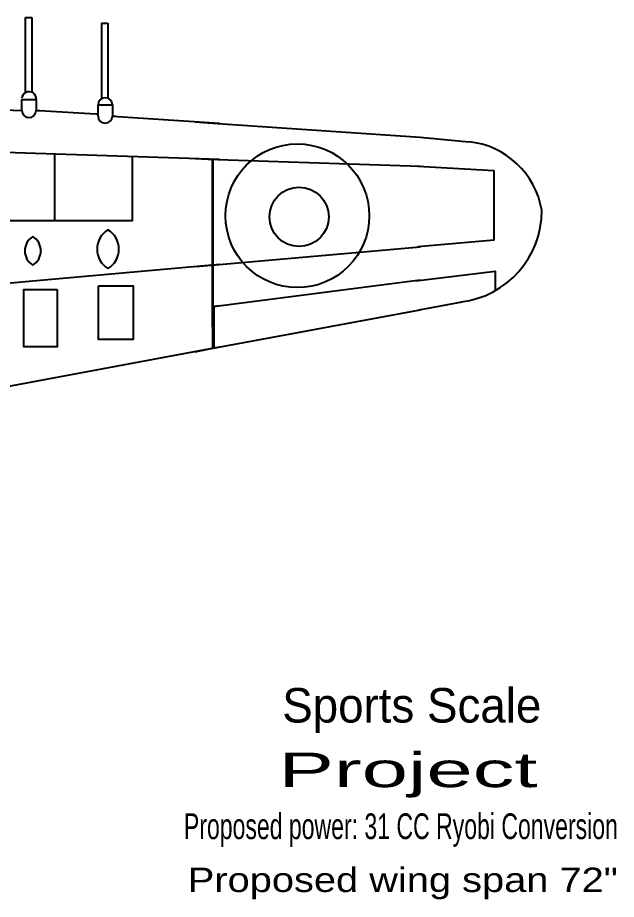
# Model space of a CAD drawing. Extents: x 0 to 123, y 0 to 85.
# Drawn here: x 91.22 to 120.58, y 33.53 to 76.77 of the extents above; entities that cross this region are included whole.
import ezdxf
from ezdxf.enums import TextEntityAlignment as Align

# ---------------------------------------------------------------- set-up
doc = ezdxf.new("R2010")
doc.units = 0
doc.layers.add('LAYER1', color=1, linetype='CONTINUOUS')

msp = doc.modelspace()

# ---------------------------------------------------------------- linework, layer by layer
at = {"layer": 'LAYER1', "color": 7, "linetype": 'CONTINUOUS'}
for points in [[(91.5812, 76.7698), (91.9065, 76.7698)], [(91.5812, 76.7698), (91.5812, 73.0838)], [(91.9065, 76.7698), (91.9065, 73.112)], [(95.3214, 76.4988), (95.6467, 76.4988)], [(95.3214, 76.4988), (95.3214, 72.8128)], [(95.6467, 76.4988), (95.6467, 72.8128)], [(91.4186, 72.2165), (91.4186, 72.7586), (92.1233, 72.7586), (92.1233, 72.2165)], [(90.0635, 72.2707), (91.4186, 72.2186)], [(95.1589, 71.9455), (95.1589, 72.4875), (95.8635, 72.4875), (95.8635, 71.9455)], [(92.1775, 72.2165), (92.1233, 72.2165)], [(92.1775, 72.2165), (92.2859, 72.2104)], [(92.2859, 72.2104), (95.0504, 72.0539)], [(95.0504, 72.0539), (95.1589, 72.0539)], [(95.8635, 71.9455), (101.1215, 71.5874)], [(95.9177, 71.9455), (96.0262, 71.9393)], [(99.9151, 71.6526), (100.5462, 71.6096)], [(100.5462, 71.6096), (110.9538, 70.9009)], [(110.9538, 70.9009), (113.3389, 70.684)], [(83.7213, 70.2109), (89.5756, 70.2109), (101.1215, 69.8309)], [(93.0448, 66.7959), (93.0448, 70.0967)], [(96.8392, 69.9941), (96.8392, 66.7959), (89.6298, 66.7959)], [(99.9151, 69.8548), (100.5462, 69.834)], [(100.5462, 69.834), (110.9538, 69.4915)], [(100.7631, 69.8167), (100.7631, 62.6108)], [(100.7963, 60.5622), (100.7963, 69.8314)], [(110.8454, 69.4915), (114.5856, 69.2747)], [(114.5856, 65.8551), (114.5856, 69.2747)], [(114.5856, 65.8551), (110.8454, 65.5344)], [(100.5462, 64.6122), (110.9538, 65.5344)], [(89.5756, 63.6519), (101.1215, 64.675)], [(99.9151, 64.5563), (100.5462, 64.6122)], [(110.737, 63.8541), (114.6398, 64.3419), (114.6398, 63.5831)], [(95.1589, 63.5977), (95.1589, 60.9958), (96.8935, 60.9958), (96.8935, 63.5977), (95.1589, 63.5977)], [(100.8173, 62.6073), (110.9538, 63.9083)], [(114.6398, 63.5831), (114.6398, 63.4137)], [(93.1532, 63.4351), (93.1532, 60.6163), (91.527, 60.6163), (91.527, 63.4351), (93.1532, 63.4351)], [(110.8996, 62.4447), (113.0137, 62.8242)], [(100.5463, 60.503), (110.9538, 62.4447)], [(100.7631, 62.6108), (100.7638, 60.5436)], [(100.8505, 62.622), (101.1215, 62.6568)], [(100.8505, 60.5598), (100.8505, 62.622)], [(89.1961, 58.3939), (101.1215, 60.6188)], [(99.9151, 60.3852), (100.5463, 60.503)]]:
    msp.add_lwpolyline(points, dxfattribs=at)
for centre, radius in [((104.9369, 67.0522), 3.5234), ((105.0182, 66.998), 1.4527)]:
    msp.add_circle(centre, radius, dxfattribs=at)
for centre, radius, start, end in [((91.771, 72.7857), 0.3534, -4.4019, 175.603), ((95.5112, 72.4875), 0.3523, 0, 180), ((91.771, 72.2165), 0.3523, 180, 0), ((95.5112, 71.9455), 0.3523, 180, 0), ((112.9222, 66.6559), 4.0497, 9.4859, 84.0938), ((112.4126, 67.2948), 4.504, -83.0264, 0.3622), ((96.2159, 65.4136), 1.1063, 120.9642, 239.0354), ((95.0776, 65.4136), 1.1062, -59.0364, 59.0368), ((92.3943, 65.3323), 0.8274, 121.6073, 238.3929), ((91.527, 65.3323), 0.8274, -58.3927, 58.3929)]:
    msp.add_arc(centre, radius, start, end, dxfattribs=at)

# ---------------------------------------------------------------- texts
at = {"layer": 'LAYER1', "color": 7}
for s, height, p, p2 in [('Sports Scale', 1.694, (104.1923, 42.1973), (116.897, 42.1973)), ('Project', 1.6939, (104.0043, 39.0296), (116.7089, 39.0296)), ('Proposed power: 31 CC Ryobi Conversion', 1.2634, (99.3707, 36.4803), (120.6509, 36.4803)), ('Proposed wing span 72"', 1.1969, (99.5607, 33.8868), (120.6509, 33.8868))]:
    msp.add_text(s, height=height, dxfattribs=at).set_placement(p, p2, align=Align.ALIGNED)

doc.saveas('drawing.dxf')
